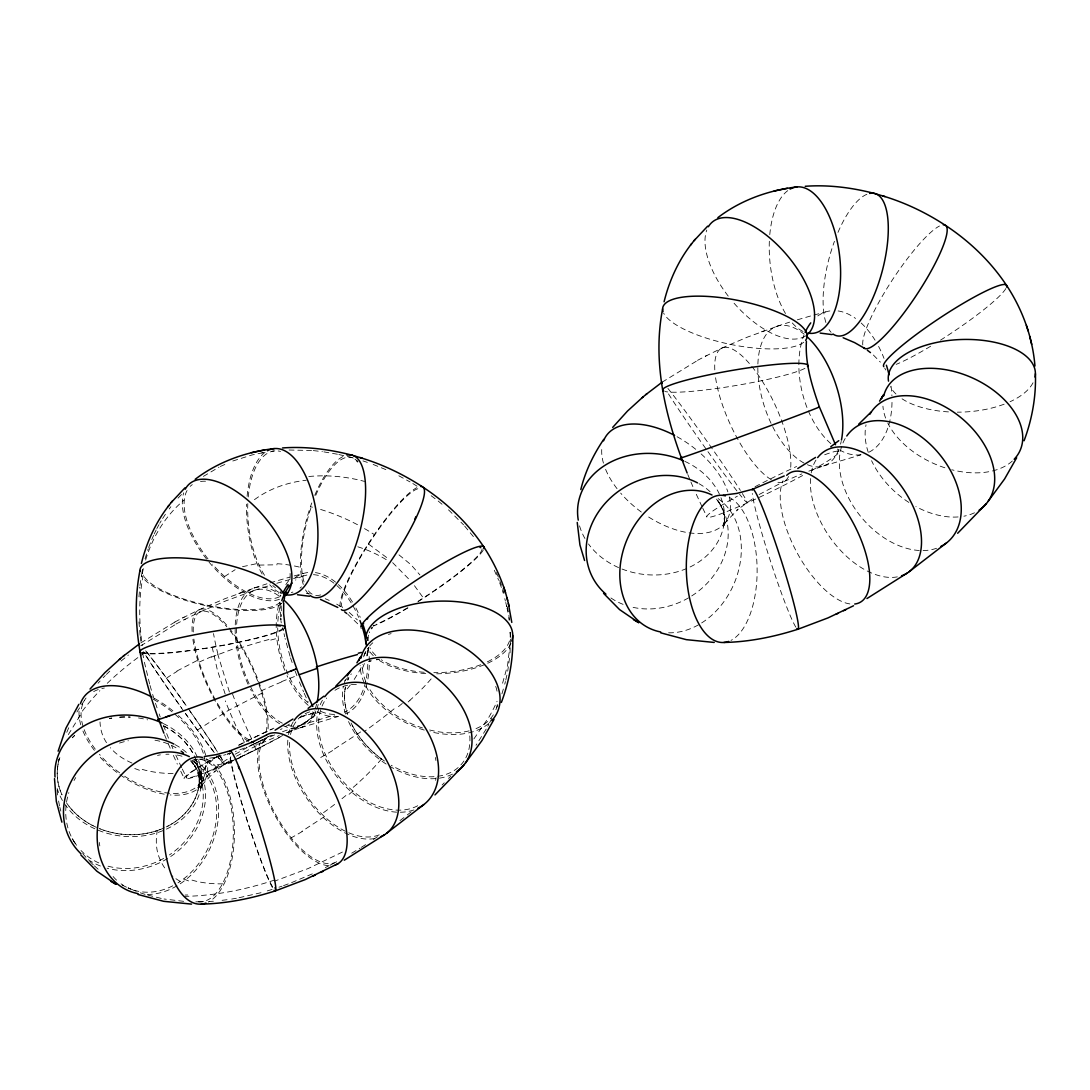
<?xml version="1.0" encoding="UTF-8"?>
<svg xmlns="http://www.w3.org/2000/svg" width="1090" height="1090" viewBox="0 0 1090 1090"><rect width="100%" height="100%" fill="white"/><g stroke="black" fill="none" stroke-linecap="round" stroke-linejoin="round"><path stroke-width="0.75" stroke-dasharray="5 3.75" d="M281.193 605.836L281.479 616.49M280.021 603.301L280.58 617.431M510.134 644.04L507.531 665.54L501.768 686.141M510.052 652.856L510.433 639.149M138.961 596.857L139.779 587.129M201.446 784.841L201.296 787.021L201.868 778.778M724.128 523.173L723.978 525.366L724.55 517.11M199.347 782.47L198.98 786.735L199.129 776.993L199.32 779.077L198.38 773.314L199.266 777.333L194.674 765.507L196.895 769.458M509.52 658.115L507.708 671.181M139.97 585.494L142.272 570.615M57.797 765.998L57.429 768.968L57.797 766.038A71.286 58.724 6 0 0 61.898 794.61M201.664 782.961L201.977 780.753L200.86 788.356M723.528 526.702L724.659 519.099L724.332 521.293M367.698 650.962L366.213 657.938M198.448 788.479L200.805 776.066L205.669 766.774M58.043 764.403L58.778 759.594M143.28 575.07C138.525 598.26 138.921 622.24 142.286 645.593M58.587 761.46L59.282 758.327M198.884 785.618L199.416 783.26L198.067 788.302L199.729 783.397L197.849 788.029L200.996 782.375M201.187 786.04L201.704 783.751L199.988 788.983L203.258 783.22M723.869 524.385L724.387 522.096L722.656 527.328L725.94 521.565M505.774 680.065L507.436 672.775M504.738 684.166L505.433 681.523M501.931 693.84L504.384 685.487M145.052 558.734L148.186 548.883M364.414 663.51L362.466 668.32M148.662 547.493L150.815 541.948M66.776 732.317L69.815 725.313M495.855 709.726L497.503 705.721M364.36 654.777L365.531 652.024M151.769 539.564L153.581 535.394M364.046 655.267L365.777 651.616M154.194 534.018L156.183 529.931M489.628 722.752L491.931 718.296M68.329 734.578L81.055 714.059L78.33 717.915M487.789 726.226L488.865 724.237M156.851 528.582L159.017 524.603M486.181 729.074L476.03 745.274M159.739 523.268L161.197 520.87M76.913 711.988L85.729 698.458M354.182 679.465L357.847 673.566A155.775 114.395 50.2 0 0 362.52 664.696M162.642 518.458L165.748 513.799M200.669 782.811L215.684 767.551L212.836 769.935L213.967 768.968M169.195 509.003L170.871 506.727M350.34 684.942L344.658 692.136M201.691 785.263L215.452 770.78L214.267 771.775L232.225 758.776M724.36 523.609L738.121 509.125L736.949 510.12L754.893 497.122M473.891 738.911L488.96 717.043A278.767 204.321 50.8 0 0 497.081 701.265M98.059 683.253L100.062 681.032M178.038 498.144L181.839 494.151M344.944 680.623L347.983 677.503M442.118 785.004L444.257 782.811M448.521 778.437L450.661 776.244M103.182 677.707L105.348 675.514M106.425 674.424L109.777 671.168M408.151 701.96L410.031 700.298M356.989 784.078L350.898 789.324M402.292 703.459L395.684 708.922M352.942 791.081L347.451 795.632M121.058 661.058L128.443 655.008M224.526 576.569L235.14 569.688M214.744 768.341L222.973 762.196M407.279 814.952L413.778 809.816M399.921 820.62L404.69 817.01M254.46 499.67C269.502 488.524 287.76 482.298 306.263 480.24M141.387 653.482L143.689 651.847A71.286 2.534 54.7 0 0 181.676 708.105M197.399 730.041L228.096 710.571L261.818 693.226M324.466 816.601L301.93 831.302M360.654 731.949L332.259 750.438M140.651 645.88L177.343 623.33M373.407 839.504L378.68 835.88M140.842 642.882L176.226 621.273M662.148 382.168L698.894 359.618M223.041 762.06L230.848 756.869M203.38 476.385L218.981 467.188M289.518 724.073L280.484 729.66M361.362 847.325L366.213 844.26M351.729 853.17L360.136 848.102M176.921 671.031L198.462 659.818M235.181 754.198L250.4 745.792M236.462 756.174L260.292 743.652M759.13 494.506L782.974 481.998M260.51 747.44L240.536 757.005M182.575 617.948L199.92 609.419M183.733 619.978L200.533 611.694M705.257 356.294L722.602 347.764M264.053 738.925L268.086 736.772M342.41 852.067L308.211 868.512L274.517 881.17M174.822 622.022L184.265 617.049M175.994 624.052L185.368 619.12M697.505 360.368L706.933 355.394M329.902 865.297L336.606 861.795M258.889 741.568L262.704 739.647M325.338 867.586L328.376 866.059M248.765 746.664L259.692 741.391M252.526 744.634L259.951 741.105L257.622 742.208M199.647 612.103L225.576 600.971L255.878 589.894M721.675 348.146L747.359 337.137L778.437 325.856M198.993 609.814L224.676 598.805L255.755 587.51M783.901 481.603L801.859 473.891M261.219 743.271L279.176 735.559M262.022 740.314L275.457 734.551M254.583 743.652L246.095 747.372M312.312 873.867L291.194 882.791M220.289 466.493L228.001 463.087M211.269 657.161L237.947 647.201M281.656 681.604L295.799 676.018M244.541 748.013L235.304 751.528M282.501 731.731L299.409 725.613M808.835 471.153L825.675 465.13M286.152 732.821L303.006 726.798M283.55 885.625L289.708 883.377M232.824 460.988L252.076 454.939L265.142 452.255L261.709 452.963M761.365 331.823L764.581 330.706M238.683 593.478L241.912 592.361M278.972 887.192L282.01 886.184M254.556 590.303L270.688 585.126M777.061 326.237L789.637 322.149M242.525 566.691L258.276 563.326M254.379 587.892L266.955 583.804M823.59 465.948L860.732 454.898M300.731 725.191L334.685 715.013M300.908 727.602L338.05 716.566M227.21 754.185L230.862 753.026M227.537 754.076L230.63 753.108M228.314 763.518L231.216 762.632M797.321 319.82L812.445 315.46M270.034 582.878L289.763 577.114M276.846 583.259L290.458 579.349M267.295 890.898L273.059 889.154M223.641 755.22L225.984 754.566M270.742 640.062L278.236 638.1M813.944 315.024L825.73 311.917M294.218 575.915L303.047 573.572M261.028 892.696L238.002 897.956M293.551 578.518L307.067 575.002A71.286 42.782 75.7 0 0 295.526 580.098M221.325 755.833L216.787 756.91M214.553 757.373L208.326 758.422M231.693 899.046L236.339 898.269M271.601 451.342L274.83 450.892M227.047 899.727L219.403 900.64M259.052 565.097L277.146 564.784M204.375 758.885L198.148 759.267M208.953 901.498L213.381 901.212M289.054 450.006L311.754 450.497M199.933 901.825L203.053 901.743M185.205 895.026L187.698 894.972M195.832 901.839L199.824 901.825M194.728 759.253L198.257 759.267M183.665 901.335L164.059 899.005M313.266 450.592L322.408 451.642M323.921 451.887L337.396 454.23M306.304 593.287L310.01 593.982M338.881 454.544L352.056 457.609M161.211 898.405L146.414 894.754M139.438 770.262L133.77 768.164M362.956 460.906L367.33 462.378M140.324 892.792L145.052 894.386M188.57 880.924L183.611 878.935M373.148 464.449L386.16 469.722M172.738 885.829A71.286 56.026 -66 0 1 128.143 887.982L132.203 889.603M128.143 887.982L135.719 891.034M133.552 890.149L136.155 891.198M325.242 598.71L329.194 600.399M122.189 885.107L126.508 887.192M398.858 475.799L410.044 481.93M336.674 604.119L343.023 607.961M412.824 483.524L418.179 486.917M368.584 544.101L387.209 557.944M398.994 554.865L411.08 564.811L419.909 574.92M431.163 495.732L435.85 499.274M438.194 501.046L442.799 504.888M349.209 612.417L357.397 619.91M347.805 614.283L357.711 623.793M94.408 865.882L98.373 869.439M392.659 562.658L409.69 579.975M873.376 355.027L880.393 362.139M448.494 509.834L463.604 524.876M190.464 760.725L196.718 768.763L193.611 764.035M93.331 864.861L88.276 859.901M464.626 526.034L474.531 537.997M716.498 499.111L720.367 504.411M193.816 760.779L196.745 764.253L194.252 760.929A73.63 63.888 -32 0 1 188.897 839.94A73.63 63.888 -32 0 1 107.024 868.199M82.69 853.525L86.464 858.007M414.445 585.698L423.329 597.919M73.739 841.126L78.507 848.129M72.24 838.523L73.602 840.908M197.685 766.079L196.691 764.308L200.628 772.933L201.65 778.832L200.683 772.865L199.947 771.052L201.541 776.761L201.759 782.947L201.732 780.862M194.674 765.507L195.396 766.801M884.699 368.079L885.734 369.987M256 749.484L253.234 743.83M244.46 742.426L240.127 733.516M181.608 767.605L175.544 754.512M182.316 769.05L186.54 777.783M837.57 448.998L838.919 451.832M702.069 506.768L696.074 493.784M702.75 508.185L706.851 516.715M314.887 710.666L316.25 713.487M180.763 771.27L184.183 778.369M312.789 711.743L314.138 714.577M494.288 570.234L498.689 580.248M304.205 693.281L308.061 701.81M173.392 755.438L177.343 764.158M687.79 474.518L690.297 480.499M690.924 481.984L693.444 487.966M299.396 681.958L303.565 691.85M168.514 738.23L163.704 726.117M171.648 745.696L172.901 748.68M164.481 734.687L167.628 742.154M168.255 743.652L170.762 749.62M295.118 671.031L298.183 678.961M499.67 582.782L501.509 587.823M225.18 694.085L217.428 670.282L212.141 647.065M229.391 691.959L217.782 654.327M290.512 657.842L293.006 665.063M155.461 703.227L157.055 707.819M159.167 713.964L160.23 717.029M502.408 590.535L503.253 593.246M152.655 694.398L154.93 701.688M290.022 656.221L285.09 638.427M150.052 685.487L152.191 692.94M59.868 807.377L60.849 811.11M504.793 598.655L505.392 601.081M149.63 684.002L144.411 662.27M505.733 602.47L506.755 606.653L505.787 602.675M284.027 633.699L284.681 636.805M507.027 608.029L507.885 612.171M282.882 627.717L283.427 630.66M142.599 652.801L143.826 659.491M58.628 801.027L59.528 806.123M281.247 622.853L281.002 621.028M508.798 617.608L509.139 620.292M140.12 635.375L138.961 621.927M140.297 636.846L140.801 641.261M57.184 789.977L57.675 795.264M367.875 639.408L367.998 640.702L367.875 637.541L367.916 640.13A71.286 35.125 -2.3 0 1 368.488 635.157M510.256 632.404L510.393 635.02M510.134 632.241L510.256 637.051M724.414 519.194L724.441 521.279L723.351 511.21L722.629 509.384L724.223 515.107L721.185 505.923L722.03 507.749L716.934 499.261A73.63 63.888 -32 0 1 711.947 577.809A73.63 63.888 -32 0 1 630.797 606.83M238.996 648.455A379.361 153.527 -33.7 0 1 271.478 638.835M316.631 704.086A71.286 36.174 71.4 0 1 287.869 725.354M282.324 723.174A71.286 36.174 71.4 0 1 236.516 632.241A71.286 36.174 71.4 0 1 279.435 596.339M334.235 714.359A71.286 42.782 75.7 0 1 321.005 711.457M308.075 702.846A71.286 42.782 75.7 0 1 277.718 627.908M277.882 621.355A71.286 42.782 75.7 0 1 280.934 603.301M313.457 574.662A71.286 42.782 75.7 0 1 358.665 617.376M367.248 650.866A71.286 42.782 75.7 0 1 367.684 656.575M367.78 664.369A71.286 42.782 75.7 0 1 344.467 712.138M318.198 704.467A73.63 37.373 71.4 0 1 250.55 689.357M248.057 684.261A73.63 37.373 71.4 0 1 238.478 606.217A73.63 37.373 71.4 0 1 278.808 593.818M338.35 716.348A73.63 44.24 75.7 0 1 317.163 711.756M308.157 705.298A73.63 44.24 75.7 0 1 287.038 675.664M284.735 670.282A73.63 44.24 75.7 0 1 279.34 602.566M295.118 577.618A73.63 44.24 75.7 0 1 309.928 572.345M315.419 572.618A73.63 44.24 75.7 0 1 353.119 603.07M355.926 608.084A73.63 44.24 75.7 0 1 360.245 617.335M368.379 647.841A73.63 44.24 75.7 0 1 346.525 713.732M199.279 662.052A167.152 69.515 -34.1 0 1 211.392 656.766M262.445 739.551A71.286 23.653 65.1 0 1 258.398 741.772M249.011 739.797A71.286 23.653 65.1 0 1 193.884 639.053M193.284 631.996A71.286 23.653 65.1 0 1 226.829 626.805M230.14 630.824A71.286 23.653 65.1 0 1 265.783 733.379M260.851 691.019A267.404 109.777 -34 0 1 281.547 681.972M265.878 738.148A73.63 24.43 65.1 0 1 255.251 743.939M248.643 741.336A73.63 24.43 65.1 0 1 192.685 637.773M192.113 631.546A73.63 24.43 65.1 0 1 232.075 631.846A73.63 24.43 65.1 0 1 267.636 732.221M219.976 756.051A71.286 2.534 54.7 0 1 217.033 755.847M213.558 751.473A71.286 2.534 54.7 0 1 185.613 713.65M145.61 650.812A71.286 2.534 54.7 0 1 186.69 706.456M189.796 710.884A71.286 2.534 54.7 0 1 217.428 751.923M166.47 678.212A67.866 28.912 -34.3 0 1 177.03 671.44M219.649 755.179A73.63 2.616 54.7 0 1 216.842 755.874M214.253 752.577A73.63 2.616 54.7 0 1 144.043 652.76M146.809 652.024A73.63 2.616 54.7 0 1 217.673 752.032M82.336 711.13A143.144 62.048 -34.3 0 1 99.871 690.679M107.242 683.321A143.144 62.048 -34.3 0 1 144.48 652.856M203.585 769.69A33.368 16.255 -32.2 0 1 219.281 755.084M153.431 699.371A71.286 40.139 36 0 1 203.98 776.829A71.286 40.139 36 0 1 124.614 776.244M119.682 772.824A71.286 40.139 36 0 1 99.422 754.294M95.28 749.171A71.286 40.139 36 0 1 86.055 698.022M93.672 691.591A71.286 40.139 36 0 1 104.367 688.022M178.433 715.558A73.63 41.461 36 0 1 207.55 771.175A73.63 41.461 36 0 1 170.176 794.937M164.249 794.16A73.63 41.461 36 0 1 97.977 754.743M94.367 750.329A73.63 41.461 36 0 1 82.499 729.932M80.755 724.782A73.63 41.461 36 0 1 79.461 707.601M154.426 698.39A73.63 41.461 36 0 1 172.888 710.816M196.009 759.825A71.286 58.724 6 0 1 166.211 826.942M160.135 829.558A71.286 58.724 6 0 1 99.326 828.577M93.141 825.77A71.286 58.724 6 0 1 68.111 805.101M59.01 760.398A71.286 58.724 6 0 1 59.868 757.632M72.362 737.685A71.286 58.724 6 0 1 74.583 735.532M109.572 718.474A71.286 58.724 6 0 1 111.82 718.078M119.805 717.166A71.286 58.724 6 0 1 130.296 717.111M138.484 717.956A71.286 58.724 6 0 1 147.613 719.863M163.609 725.926A71.286 58.724 6 0 1 193.529 754.389M163.2 723.515A73.63 60.645 6 0 1 173.692 825.212A73.63 60.645 6 0 1 57.184 788.561M160.366 860.201A164.072 79.747 -30.1 0 1 157.328 830.43M106.534 742.672A154.971 76.627 -25 0 1 100.021 721.962M100.403 866.019A73.63 63.888 -32 0 1 85.797 857.871M175.054 744.647A73.63 63.888 -32 0 1 188.079 753.994M191.813 761.583A71.286 61.844 -32 0 1 169.4 854.928M163.65 858.443A71.286 61.844 -32 0 1 107.638 866.087M98.822 862.926A71.286 61.844 -32 0 1 81.001 850.527M75.387 843.674A71.286 61.844 -32 0 1 68.847 792.607M74.025 780.549A71.286 61.844 -32 0 1 75.714 777.606M119.519 743.067A71.286 61.844 -32 0 1 128.388 740.723M154.971 740.205A71.286 61.844 -32 0 1 178.61 749.402M163.418 725.817A71.286 58.737 6 0 1 178.76 819.094A71.286 58.737 6 0 1 66.545 802.88M62.021 794.855A71.286 58.737 6 0 1 58.915 760.752M72.253 737.794A71.286 58.737 6 0 1 74.447 735.641M109.354 718.514A71.286 58.737 6 0 1 111.616 718.106M119.627 717.166A71.286 58.737 6 0 1 130.023 717.084M180.163 881.333A155.257 76.722 -24.7 0 1 172.138 875.842M164.685 867.872A155.257 76.722 -24.7 0 1 160.407 860.146M192.48 761.079A71.286 56.026 -66 0 1 216.161 820.525A71.286 56.026 -66 0 1 178.011 882.832M123.334 885.352A71.286 56.026 -66 0 1 121.045 883.813M116.576 880.148A71.286 56.026 -66 0 1 110.908 873.839M99.803 845.935A71.286 56.026 -66 0 1 99.394 842.461M157.532 755.384A71.286 56.026 -66 0 1 160.407 754.852M165.884 754.28A71.286 56.026 -66 0 1 168.977 754.212M177.152 755.029A71.286 56.026 -66 0 1 182.548 756.419M131.985 763.054A163.868 78.248 -19.7 0 1 110.349 747.686M194.265 759.444A73.63 57.865 -66 0 1 213.259 840.567A73.63 57.865 -66 0 1 145.352 894.44M203.271 901.485A71.286 34.267 89.1 0 1 196.432 901.457M191.595 760.602A71.286 34.267 89.1 0 1 232.497 816.792A71.286 34.267 89.1 0 1 206.487 900.49M222.905 883.854A98.086 43.355 -16.6 0 1 190.587 879.657M173.092 773.614A115.608 51.434 -16.7 0 1 141.237 769.09M206.555 759.008A73.63 35.398 89.1 0 1 234.432 830.471A73.63 35.398 89.1 0 1 208.326 902.043M274.625 880.025A145.787 63.302 -16.3 0 1 184.101 896.361M230.644 761.678A30.711 12.303 -16.1 0 1 213.49 765.235M272.527 886.661A71.286 5.082 72.1 0 1 246.626 818.645A71.286 5.082 72.1 0 1 230.263 754.144M272.473 887.628A73.63 5.246 72.1 0 1 246.613 819.149A73.63 5.246 72.1 0 1 229.486 753.149M336.647 861.768A71.286 30.765 61.6 0 1 271.764 807.05A71.286 30.765 61.6 0 1 275.552 734.892M240.972 757.387A58.669 25.111 -15.9 0 1 231.121 761.079M328.472 865.719A73.63 31.774 61.6 0 1 275.116 815.729A73.63 31.774 61.6 0 1 260.374 742.413M332.614 750.533A265.211 105.417 -16.4 0 1 318.893 758.504M379.197 834.858A71.286 42.524 54.8 0 1 319.833 812.064A71.286 42.524 54.8 0 1 289.559 741.745M290.54 734.497A71.286 42.524 54.8 0 1 311.726 711.348M302.38 831.411A169.468 67.88 -16.3 0 1 291.357 837.72M374.66 838.537A73.63 43.927 54.8 0 1 315.46 809.393A73.63 43.927 54.8 0 1 287.855 739.769M288.523 734.606A73.63 43.927 54.8 0 1 293.401 721.539M417.715 805.742A71.286 48.546 50 0 1 340.652 778.75A71.286 48.546 50 0 1 326.673 698.036M334.984 690.297A71.286 48.546 50 0 1 359.864 684.52M435.373 757.496A71.286 48.546 50 0 1 435.905 760.52M436.095 777.715A71.286 48.546 50 0 1 435.632 780.372M345.871 795.537A381.309 147.136 -17.1 0 1 340.298 800.019M334.603 804.434A381.309 147.136 -17.1 0 1 320.937 814.475M394.09 708.841A480.24 185.395 -17.1 0 1 365.191 730.872M413.873 809.938A73.63 50.181 50 0 1 338.949 779.268A73.63 50.181 50 0 1 322.436 700.271M431.149 678.92A414.159 302.993 51.9 0 1 409.963 700.216M381.582 759.035A71.286 48.096 40 0 1 351.089 722.997M348.773 677.953A71.286 48.096 40 0 0 347.724 680.119A71.286 48.055 40 0 1 351.321 673.893M368.774 661.548A71.286 48.096 40 0 1 371.24 660.812A71.286 48.055 40 0 0 368.87 661.521M376.431 659.763A71.286 48.096 40 0 1 379.156 659.45M469.79 735.913A71.286 48.055 40 0 1 391.187 765.262M384.484 761.038A71.286 48.055 40 0 1 351.062 722.861M376.581 659.763A71.286 48.055 40 0 1 379.293 659.45M381.555 758.94A447.363 327.286 51.9 0 1 356.921 783.996M452.473 774.118A73.63 49.636 40 0 1 348.201 720.803M345.584 714.018A73.63 49.636 40 0 1 343.35 686.455M344.263 682.912A73.63 49.636 40 0 1 345.326 679.901M493.32 714.808A71.286 45.467 23.9 0 1 473.224 729.646M469.122 730.859A71.286 45.467 23.9 0 1 429.651 729.987M422.552 727.97A71.286 45.467 23.9 0 1 368.216 686.618M365.831 681.686A71.286 45.467 23.9 0 1 362.398 664.655M363.638 656.875A71.286 45.467 23.9 0 1 367.425 648.863M369.565 646.07A71.286 45.467 23.9 0 1 372.807 642.787M388.421 634.394A71.286 45.467 23.9 0 1 391.092 633.644M495.732 686.373A71.286 45.467 23.9 0 1 497.312 692.641M497.326 704.453A71.286 45.467 23.9 0 1 496.577 707.628M488.715 723.501A73.63 46.952 23.9 0 1 430.046 731.663M424.255 730.082A73.63 46.952 23.9 0 1 360.15 665.554M510.147 632.295A71.286 35.125 -2.3 0 1 486.222 662.379M480.772 664.696A71.286 35.125 -2.3 0 1 433.82 672.666M424.269 672.285A71.286 35.125 -2.3 0 1 381.323 659.763M375.873 655.553A71.286 35.125 -2.3 0 1 369.837 647.705M369.306 632.691A71.286 35.125 -2.3 0 1 369.66 631.859M373.393 625.973A71.286 35.125 -2.3 0 1 374.102 625.129M368.393 647.256A55.563 41.502 47.9 0 1 367.916 651.057M510.924 643.236A73.63 36.27 -2.3 0 1 434.283 673.824M425.781 673.566A73.63 36.27 -2.3 0 1 377.903 659.45M373.27 655.649A73.63 36.27 -2.3 0 1 367.766 648.455M367.071 637.677A33.354 24.471 50 0 1 367.616 640.13M496.386 572.523A143.131 107.733 48.1 0 1 504.084 593.219M507.436 606.762A143.131 107.733 48.1 0 1 509.398 619.924M482.066 548.856A71.286 9.183 -33.5 0 1 418.41 601.081M407.442 607.839A71.286 9.183 -33.5 0 1 375.955 624.42M483.183 550.205A73.63 9.483 -33.5 0 1 417.811 601.816M407.919 607.907A73.63 9.483 -33.5 0 1 373.516 626.014M361.294 628.494A73.63 9.483 -33.5 0 1 360.817 627.785M342.56 607.58A71.286 13.788 -56.6 0 1 368.733 543.91A71.286 13.788 -56.6 0 1 419.35 488.443M340.107 606.653A73.63 14.238 -56.6 0 1 368.297 543.76A73.63 14.238 -56.6 0 1 416.789 487.68M357.82 546.798A116.099 91.873 48.2 0 1 388.421 560.996M315.759 495.337A71.286 26.446 -74.9 0 1 353.283 458.1M354.986 459.135A71.286 26.446 -74.9 0 1 356.089 460.048M320.664 594.908A71.286 26.446 -74.9 0 1 306.603 588.15M304.042 581.965A71.286 26.446 -74.9 0 1 312.081 504.711M310.5 506.687A202.917 168.705 51.9 0 1 312.517 507.191M320.596 509.452A202.917 168.705 51.9 0 1 358.624 525.312M364.523 528.596A202.917 168.705 51.9 0 1 374.333 534.577M308.429 593.968A73.63 27.318 -74.9 0 1 305.186 589.159M303.293 584.458A73.63 27.318 -74.9 0 1 311.767 502.953M314.765 495.323A73.63 27.318 -74.9 0 1 345.516 455.484M308.783 476.507A185.927 160.08 59.6 0 1 364.564 481.426M275.511 587.796A71.286 33.845 83.6 0 1 272.813 585.507M264.529 575.275A71.286 33.845 83.6 0 1 247.798 503.635M248.234 496.986A71.286 33.845 83.6 0 1 273.781 451.015M278.182 450.974A71.286 33.845 83.6 0 1 280.512 451.423M301.453 586.829A71.286 33.845 83.6 0 1 300.022 588.137M292.91 592.074A71.286 33.845 83.6 0 1 291.303 592.47M277.051 563.707A140.896 119.982 56.1 0 1 301.889 567.726M279.231 592.538A73.63 34.962 83.6 0 1 269.721 584.744M262.118 574.008A73.63 34.962 83.6 0 1 246.626 504.18M247.103 496.291A73.63 34.962 83.6 0 1 265.401 452.064M279.612 596.721A71.286 34.498 49.8 0 1 212.414 564.17M208.027 558.925A71.286 34.498 49.8 0 1 187.058 490.527M190.164 486.399A71.286 34.498 49.8 0 1 192.29 484.641M200.519 481.48A71.286 34.498 49.8 0 1 207.304 481.317M290.076 573.435A71.286 34.498 49.8 0 1 289.913 580.507M279.449 599.268A73.63 35.725 49.8 0 1 212.891 566.555A73.63 35.725 49.8 0 1 183.706 492.857M142.313 573.531A145.787 125.772 68 0 1 143.471 568.135M145.624 560.042A145.787 125.772 68 0 1 183.938 500.16M285.853 584.731A30.711 26.078 70.9 0 1 289.967 579.403M280.089 602.13A71.286 21.582 11.6 0 1 200.615 603.724A71.286 21.582 11.6 0 1 142.517 569.307M281.888 603.165A73.63 22.291 11.6 0 1 209.702 606.435A73.63 22.291 11.6 0 1 141.373 575.52M279.762 603.26A58.601 50.549 69.1 0 1 279.803 602.28M282.773 628.113A71.286 7.521 -9.6 0 1 215.616 646.534A71.286 7.521 -9.6 0 1 142.994 652.133M283.7 629.121A73.63 7.766 -9.6 0 1 214.757 646.929A73.63 7.766 -9.6 0 1 142.477 653.196M217.973 654.286A254.869 215.343 70.7 0 1 213.504 633.576M239.623 733.788A395.125 332.178 70.8 0 1 225.303 700.884M251.681 738.938A466.411 390.629 70.7 0 1 232.143 693.036M299.995 717.479A71.286 5.695 -26.3 0 1 287.842 732.575M282.623 735.477A71.286 5.695 -26.3 0 1 195.11 776.216A71.286 5.695 -26.3 0 1 217.796 756.378M239.228 745.07A71.286 5.695 -26.3 0 1 272.214 729.155M301.998 716.416A73.63 5.886 -26.3 0 1 287.106 733.243M279.953 737.181A73.63 5.886 -26.3 0 1 192.017 777.62A73.63 5.886 -26.3 0 1 217.564 756.269M238.383 745.288A73.63 5.886 -26.3 0 1 273.903 728.161M974.514 512.777A73.63 49.636 40 0 1 963.914 516.197M958.11 516.946A73.63 49.636 40 0 1 915.859 506.564M908.869 502.435A73.63 49.636 40 0 1 871.578 460.689M868.267 452.364A73.63 49.636 40 0 1 866.032 424.8M936.555 548.27A73.63 50.181 50 0 1 860.937 516.769A73.63 50.181 50 0 1 845.908 437.294M1012.351 461.002A73.63 46.952 23.9 0 1 951.761 469.763M944.867 467.774A73.63 46.952 23.9 0 1 887.832 423.152M885.625 418.083A73.63 46.952 23.9 0 1 882.927 406.202M1033.02 382.767A73.63 36.27 -2.3 0 1 1010.076 401.719M1004.149 404.186A73.63 36.27 -2.3 0 1 957.333 412.17M948.464 411.897A73.63 36.27 -2.3 0 1 900.572 397.796M895.953 393.994A73.63 36.27 -2.3 0 1 890.448 386.8M1005.852 288.55A73.63 9.483 -33.5 0 1 940.493 340.148M930.601 346.252A73.63 9.483 -33.5 0 1 896.198 364.36M862.79 344.985A73.63 14.238 -56.6 0 1 890.966 282.092A73.63 14.238 -56.6 0 1 939.471 226.025M831.111 332.314A73.63 27.318 -74.9 0 1 829.068 329.63M825.879 322.504A73.63 27.318 -74.9 0 1 834.45 241.299M837.978 232.388A73.63 27.318 -74.9 0 1 868.185 193.816M803.017 331.442A73.63 34.962 83.6 0 1 790.768 321.168M785.495 313.525A73.63 34.962 83.6 0 1 769.349 241.053M769.785 234.636A73.63 34.962 83.6 0 1 788.084 190.409M805.456 335.938A73.63 35.725 49.8 0 1 731.962 300.758M728.229 296.112A73.63 35.725 49.8 0 1 706.797 230.031M803.78 342.192A73.63 22.291 11.6 0 1 730 344.29A73.63 22.291 11.6 0 1 663.674 313.171M804.938 368.325A73.63 7.766 -9.6 0 1 734.483 385.765A73.63 7.766 -9.6 0 1 665.159 391.542M824.68 454.748A73.63 5.886 -26.3 0 1 809.788 471.589M802.635 475.512A73.63 5.886 -26.3 0 1 715.503 515.706A73.63 5.886 -26.3 0 1 737.399 496.168M755.07 486.699A73.63 5.886 -26.3 0 1 796.586 466.506M838.905 449.257A73.63 37.373 71.4 0 1 787.007 448.59A73.63 37.373 71.4 0 1 758.708 354.904A73.63 37.373 71.4 0 1 804.148 334.208M841.194 441.423A73.63 37.373 71.4 0 1 840.54 444.161M861.032 454.694A73.63 44.24 75.7 0 1 839.845 450.102M830.839 443.63A73.63 44.24 75.7 0 1 803.957 335.121M817.8 315.95A73.63 44.24 75.7 0 1 829.858 310.95M838.101 310.95A73.63 44.24 75.7 0 1 855.541 318.43M861.168 323.022A73.63 44.24 75.7 0 1 875.066 340.203M878.608 346.416A73.63 44.24 75.7 0 1 884.004 358.378M891.061 386.173A73.63 44.24 75.7 0 1 891.906 395.847M892.001 402.387A73.63 44.24 75.7 0 1 869.193 452.078M788.547 476.494A73.63 24.43 65.1 0 1 777.933 482.27M771.325 479.682A73.63 24.43 65.1 0 1 715.367 376.118M714.795 369.892A73.63 24.43 65.1 0 1 754.743 370.191A73.63 24.43 65.1 0 1 790.304 470.567M742.331 493.525A73.63 2.616 54.7 0 1 739.524 494.22M736.922 490.909A73.63 2.616 54.7 0 1 666.726 391.106M667.911 388.408A73.63 2.616 54.7 0 1 740.355 490.377M729.264 496.808A73.63 41.461 36 0 1 645.852 515.216M641.315 512.041A73.63 41.461 36 0 1 620.66 493.089M617.035 488.674A73.63 41.461 36 0 1 605.168 468.278M603.438 463.127A73.63 41.461 36 0 1 601.925 447.377M677.094 436.736A73.63 41.461 36 0 1 696.701 450.088M701.102 453.89A73.63 41.461 36 0 1 727.861 491.863M684.861 461.37A73.63 60.645 6 0 1 704.93 557.331A73.63 60.645 6 0 1 588.491 543.965M584.921 538.474A73.63 60.645 6 0 1 579.049 523.977M623.085 604.364A73.63 63.888 -32 0 1 608.479 596.216M698.962 483.66A73.63 63.888 -32 0 1 710.762 492.339M718.147 498.607A73.63 57.865 -66 0 1 735.668 579.635A73.63 57.865 -66 0 1 668.265 632.799M729.224 497.353A73.63 35.398 89.1 0 1 757.114 568.817A73.63 35.398 89.1 0 1 731.009 640.389M795.864 627.159A73.63 5.246 72.1 0 1 771.08 563.026A73.63 5.246 72.1 0 1 752.318 493.525M849.873 603.928A73.63 31.774 61.6 0 1 797.185 552.957A73.63 31.774 61.6 0 1 783.056 480.758M897.343 576.869A73.63 43.927 54.8 0 1 838.128 547.739A73.63 43.927 54.8 0 1 810.538 478.115M811.205 472.937A73.63 43.927 54.8 0 1 816.846 458.727M345.448 687.122A71.286 48.096 40 0 0 347.56 714.263A71.286 48.055 40 0 1 345.476 687.013"/><path stroke-width="1.5" d="M283.727 602.988L283.591 613.329L285.185 627.363M806.409 341.334C805.02 363.869 812.036 385.915 819.38 406.924M139.956 570.492C129.165 625.578 143.635 681.999 163.895 733.148M662.625 308.838C651.738 364.482 666.603 421.435 687.163 473.033M141.4 563.448C146.523 542.534 155.597 522.478 168.882 505.474M664.082 301.794C669.206 280.879 678.28 260.81 691.551 243.806M58.138 751.187L65.891 728.27L78.807 704.385M580.82 489.533C585.18 471.534 593.382 454.653 603.737 439.365M501.373 702.423C509.398 681.073 513.499 658.197 512.736 635.375M1024.055 440.769C1032.08 419.418 1036.181 396.542 1035.418 373.72M493.988 719.427L481.93 740.614L465.43 763.014M1016.657 457.773L1004.599 478.96L988.112 501.359M360.354 657.325L358.624 660.377L361.035 656.289M883.023 395.67L881.306 398.722L883.718 394.635L879.562 401.12M356.893 662.788L359.182 659.327M171.334 502.381L185 487.802M694.017 240.727L707.669 226.148M167.86 506.755L172.37 501.073M690.542 245.087L695.052 239.418M90.034 689.057L104.844 672.694L120.554 658.428M612.703 427.403L627.513 411.039L643.236 396.76M463.754 765.221L434.978 794.923M986.423 503.566L957.66 533.269M350.707 670.854L335.911 685.992M870.992 412.143L858.579 424.323M123.279 656.18L139.465 643.836M645.948 394.526L662.148 382.168A73.63 2.616 54.7 0 0 662.23 383.19M119.382 659.423L124.26 655.363M642.051 397.755L646.929 393.708M423.846 804.556L386.582 833.305M946.529 542.888L909.264 571.637M323.839 696.197L308.116 708.364M830.798 446.709L838.769 440.673M195.178 479.3C218 461.874 245.863 451.859 274.271 448.59M717.847 217.646C740.682 200.206 768.545 190.205 796.953 186.935M384.525 834.736L344.29 860.201M907.193 573.081L866.959 598.546M292.883 719.073L275.089 730.177M815.565 457.419L797.757 468.523M266.532 734.987L251.477 742.535L253.616 741.527L230.153 750.792M338.159 863.593L305.241 879.589L275.211 890.952M784.214 475.962L752.836 489.137M797.88 629.284L827.909 617.935L853.552 605.768M835.894 614.365L838.019 613.357M843.551 610.727L845.963 609.582M320.869 872.381L323.28 871.251M313.212 876.019L315.351 875.011M299.491 674.628L317.435 668.279M752.536 489.274L736.772 493.416L723.201 495.173M229.854 750.928L216.256 754.621L204.266 756.542M798.18 629.162C774.173 636.86 749.171 641.969 723.896 642.46M275.511 890.816C251.49 898.528 226.488 903.624 201.228 904.114M358.256 653.237L361.294 652.433M787.348 188.297L774.104 191.022M264.666 449.966L251.422 452.691M805.197 186.295C828.809 184.578 852.53 187.698 875.352 193.693M282.528 447.949C306.127 446.246 329.861 449.366 352.683 455.348M714.209 642.446L686.319 639.653L660.731 632.84M191.527 904.114L163.65 901.307L138.062 894.495M820.157 333.09L832.065 334.589M297.475 594.745L309.383 596.244M882.696 195.9C904.727 202.481 925.696 212.468 944.921 225.03M360.013 457.568C382.045 464.149 403.014 474.123 422.239 486.685M876.197 194.006L885.025 196.582M353.514 455.661L362.343 458.236M843.142 337.736L854.601 342.614L864.929 348.528M320.46 599.405L337.805 607.457M603.56 593.328L619.542 609.569L638.508 622.526M80.878 854.996L96.874 871.237L115.84 884.181M633.44 619.638L638.781 622.69M110.758 881.306L116.099 884.344M945.82 225.603C969.582 241.312 990.565 261.382 1006.37 285.13M423.138 487.271C446.9 502.967 467.882 523.05 483.701 546.785M867.354 350.258L870.474 352.615M344.685 611.912L346.756 613.493M1006.492 285.28C1022.393 309.315 1032.611 337.232 1034.955 366.022M483.81 546.935C494.506 563.339 502.953 581.365 507.64 600.427M835.526 444.774L819.394 406.979M312.844 706.429C300.894 681.168 290.144 654.954 285.199 627.336M584.581 560.505L579.921 544.973L577.237 522.451M61.898 822.16L56.339 801.504L54.5 778.642M1028.17 330.897L1026.385 325.392M505.488 592.551L503.716 587.047M1031.685 344.358L1029.723 336.374M508.376 603.479L511.782 622.404M507.041 598.029L509.003 606.013M280.839 619.815L280.702 618.616M316.277 666.998A482.189 192.998 -33.5 0 1 357.452 654.572M284.981 601.026A71.286 36.174 71.4 0 1 317.108 702.124M281.792 600.59A71.286 42.782 75.7 0 1 292.147 583.055M359.959 620.551A71.286 42.782 75.7 0 1 366.335 643.958M283.046 592.742A73.63 44.24 75.7 0 1 288.073 584.526M363.283 625.524A73.63 44.24 75.7 0 1 366.649 637.895M80.456 703.69A73.63 41.461 36 0 1 151.946 697.055M55.018 777.02A73.63 60.645 6 0 1 88.317 723.556A73.63 60.645 6 0 1 162.178 723.038M80.919 853.715A73.63 63.888 -32 0 1 81.151 766.515A73.63 63.888 -32 0 1 173.841 744.02M181.131 751.16A71.286 61.844 -32 0 1 183.542 753.054M138.035 893.623A73.63 57.865 -66 0 1 102.896 804.911A73.63 57.865 -66 0 1 189.333 756.637M206.01 903.065A73.63 35.398 89.1 0 1 163.677 832.188A73.63 35.398 89.1 0 1 202.713 757.536M238.356 766.433A71.286 5.082 72.1 0 1 239.459 769.063M275.102 887.614A71.286 5.082 72.1 0 1 275.007 888.132M229.554 751.705A73.63 5.246 72.1 0 1 257.989 820.239A73.63 5.246 72.1 0 1 274.19 890.23M266.491 735.001A73.63 31.774 61.6 0 1 331.006 785.495A73.63 31.774 61.6 0 1 335.284 864.97M294.164 720.381A73.63 43.927 54.8 0 1 377.344 745.996A73.63 43.927 54.8 0 1 380.587 836.779M324.738 696.769A73.63 50.181 50 0 1 416.135 715.108A73.63 50.181 50 0 1 418.015 808.194M347.288 675.841A73.63 49.636 40 0 1 441.014 681.645A73.63 49.636 40 0 1 456.438 771.815M360.885 658.306A73.63 46.952 23.9 0 1 451.996 640.634A73.63 46.952 23.9 0 1 491.754 720.613M371.486 628.548A71.286 35.125 -2.3 0 1 372.221 627.472M366.458 645.294A73.63 36.27 -2.3 0 1 439.42 601.149A73.63 36.27 -2.3 0 1 511.769 641.07M363.365 624.066A71.286 9.183 -33.5 0 1 363.61 623.616M367.126 619.106A71.286 9.183 -33.5 0 1 367.739 618.452M480.05 547.507A71.286 9.183 -33.5 0 1 480.731 547.575M360.831 626.75A73.63 9.483 -33.5 0 1 426.19 573.803A73.63 9.483 -33.5 0 1 483.865 548.72M420.604 486.467A73.63 14.238 -56.6 0 1 396.338 552.903A73.63 14.238 -56.6 0 1 341.347 609.61M415.985 516.633A71.286 13.788 -56.6 0 1 414.8 519.194M346.947 455.102A73.63 27.318 -74.9 0 1 359.782 531.865A73.63 27.318 -74.9 0 1 310.309 595.644M287.992 592.728A71.286 33.845 83.6 0 1 285.675 592.51M356.621 460.566A71.286 26.446 -74.9 0 1 357.615 461.697M267.445 450.769A73.63 34.962 83.6 0 1 316.781 516.129A73.63 34.962 83.6 0 1 285.253 594.731M288.673 586.079A71.286 34.498 49.8 0 1 288.359 586.951M285.403 592.115A71.286 34.498 49.8 0 1 284.872 592.742M185.246 489.192A73.63 35.725 49.8 0 1 260.51 512.504A73.63 35.725 49.8 0 1 283.781 596.911M139.956 571.201A73.63 22.291 11.6 0 1 218.967 562.835A73.63 22.291 11.6 0 1 282.937 601.98M280.403 595.93A58.601 50.549 69.1 0 1 280.471 595.508M276.778 625.578A71.286 7.521 -9.6 0 1 280.293 626.055M280.471 592.074A71.286 21.582 11.6 0 1 281.152 593.273M141.114 652.76A73.63 7.766 -9.6 0 1 209.989 631.982A73.63 7.766 -9.6 0 1 284.79 628.181M294.096 669.655A71.286 0.722 -20.2 0 1 293.619 669.873M292.188 670.473A71.286 0.722 -20.2 0 1 291.234 670.868M170.081 715.503A71.286 0.722 -20.2 0 1 165.653 717.029M295.976 668.756A73.63 0.763 -20.2 0 1 227.742 694.752A73.63 0.763 -20.2 0 1 159.263 718.964M869.956 414.173A73.63 49.636 40 0 1 963.696 419.991A73.63 49.636 40 0 1 979.106 510.147M846.767 436.014A73.63 50.181 50 0 1 938.299 452.841A73.63 50.181 50 0 1 940.684 546.54M883.745 395.82A73.63 46.952 23.9 0 1 975.536 379.388A73.63 46.952 23.9 0 1 1014.163 459.244M888.514 381.132A73.63 36.27 -2.3 0 1 962.334 339.481A73.63 36.27 -2.3 0 1 1035.05 377.099M883.786 366.662A73.63 9.483 -33.5 0 1 944.117 315.187A73.63 9.483 -33.5 0 1 1006.547 287.052M943.286 224.812A73.63 14.238 -56.6 0 1 918.707 291.725A73.63 14.238 -56.6 0 1 863.88 347.792M869.616 193.448A73.63 27.318 -74.9 0 1 882.464 270.197A73.63 27.318 -74.9 0 1 832.978 333.99M790.127 189.101A73.63 34.962 83.6 0 1 839.45 254.474A73.63 34.962 83.6 0 1 807.935 333.077M708.377 226.734A73.63 35.725 49.8 0 1 782.974 250.605A73.63 35.725 49.8 0 1 807.39 334.507M663.047 311.658A73.63 22.291 11.6 0 1 738.393 300.499A73.63 22.291 11.6 0 1 805.619 340.325M663.783 391.106A73.63 7.766 -9.6 0 1 732.671 370.328A73.63 7.766 -9.6 0 1 807.472 366.526M818.658 407.101A73.63 0.763 -20.2 0 1 750.41 433.098A73.63 0.763 -20.2 0 1 681.931 457.31M806.246 335.979A73.63 37.373 71.4 0 1 841.48 440.033M805.101 332.409A73.63 44.24 75.7 0 1 810.756 322.872M886.402 365.232A73.63 44.24 75.7 0 1 889.031 374.851M603.574 440.81A73.63 41.461 36 0 1 674.615 435.401M578.259 520.134A73.63 60.645 6 0 1 607.988 463.509A73.63 60.645 6 0 1 683.498 460.77M605.945 594.173A73.63 63.888 -32 0 1 603.07 505.76A73.63 63.888 -32 0 1 697.491 482.87M660.704 631.968A73.63 57.865 -66 0 1 625.565 543.242A73.63 57.865 -66 0 1 712.002 494.983M728.679 641.41A73.63 35.398 89.1 0 1 686.346 570.52A73.63 35.398 89.1 0 1 725.395 495.882M752.236 490.05A73.63 5.246 72.1 0 1 780.658 558.584A73.63 5.246 72.1 0 1 796.872 628.576M786.707 475.335A73.63 31.774 61.6 0 1 853.743 523.963A73.63 31.774 61.6 0 1 854.696 604.024M817.663 457.596A73.63 43.927 54.8 0 1 901.58 486.481A73.63 43.927 54.8 0 1 901.553 575.779"/></g></svg>
